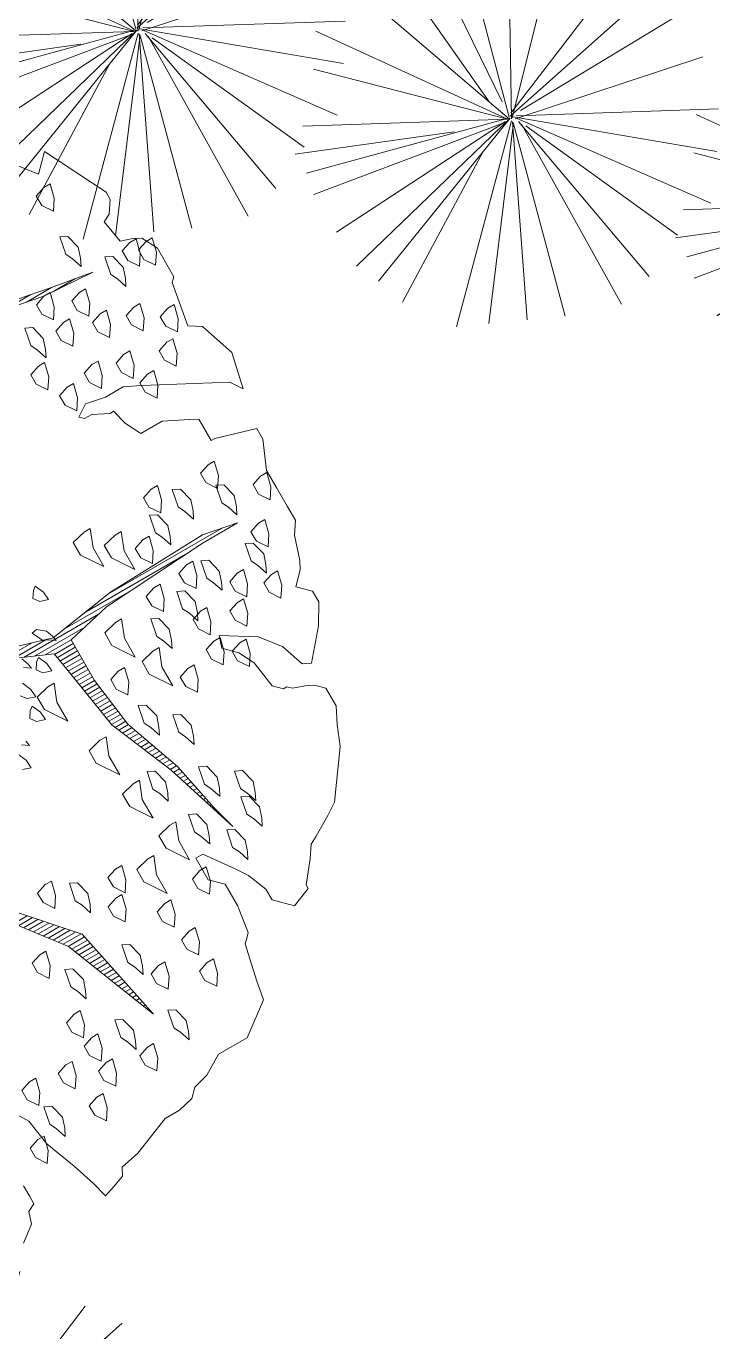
# Model space of a CAD drawing. Header units: metres. Extents: x 12093 to 20303, y 514 to 1412.
# Drawn here: x 19792.836 to 19795.147, y 679.381 to 683.775 of the extents above; entities that cross this region are included whole.
import ezdxf

# ---------------------------------------------------------------- set-up
doc = ezdxf.new("R2010")
doc.units = ezdxf.units.M
doc.layers.get('0').update_dxf_attribs({"lineweight": 13})
for name, color, linetype, lineweight in [('AMBI-GRASS', 104, 'Continuous', 20), ('ARBOLES', 52, 'Continuous', 13), ('grass', 64, 'Continuous', 13)]:
    doc.layers.add(name, color=color, linetype=linetype, lineweight=lineweight)

# ---------------------------------------------------------------- blocks, each defined once
blk = doc.blocks.new('ghgfghgh')
at = {"layer": 'ARBOLES', "lineweight": 20}
for p, q in [((20002.4707, 664.8002), (20002.3672, 664.7493)), ((20002.3833, 664.7674), (20002.4707, 664.8002)), ((20002.3848, 664.7579), (20002.4344, 664.7866)), ((20002.3091, 664.7424), (20002.3833, 664.7674)), ((20002.3299, 664.7367), (20002.3831, 664.7674)), ((20002.3672, 664.7493), (20002.2559, 664.7116)), ((20002.2863, 664.7219), (20002.3394, 664.7526)), ((20002.5027, 664.1171), (20002.7456, 664.2574)), ((20002.7037, 664.2432), (20002.7778, 664.2683)), ((20002.7778, 664.2683), (20002.7047, 664.2261)), ((20002.5081, 664.1214), (20002.7037, 664.2432)), ((20002.4551, 664.0792), (20002.6732, 664.2051)), ((20002.7047, 664.2261), (20002.4996, 664.0899)), ((20002.3866, 664.0247), (20002.5081, 664.1214)), ((20002.4075, 664.0413), (20002.5526, 664.1251)), ((20002.3251, 663.9833), (20002.4832, 664.0746)), ((20002.4996, 664.0899), (20002.4247, 664.0201)), ((20002.3474, 663.9858), (20002.4538, 664.0472)), ((20002.1764, 663.9742), (20002.3866, 664.0247)), ((20002.2803, 663.9783), (20002.3421, 664.014)), ((20002.3027, 663.9808), (20002.373, 664.0214)), ((20002.3698, 663.9883), (20002.4247, 664.02)), ((20002.3896, 663.9893), (20002.4293, 664.0122)), ((20002.4247, 664.0201), (20002.4746, 663.9336)), ((20002.3886, 663.9904), (20002.2554, 663.9755)), ((20002.4183, 663.9543), (20002.3886, 663.9904)), ((20002.3954, 663.9822), (20002.4338, 664.0044)), ((20002.4012, 663.9751), (20002.4383, 663.9965)), ((20002.407, 663.9681), (20002.4428, 663.9887)), ((20002.4128, 663.961), (20002.4473, 663.9809)), ((20002.5112, 663.8395), (20002.4183, 663.9543)), ((20002.4187, 663.9539), (20002.4518, 663.9731)), ((20002.4244, 663.9468), (20002.4563, 663.9653)), ((20002.4302, 663.9397), (20002.4609, 663.9575)), ((20002.4359, 663.9326), (20002.4654, 663.9496)), ((20002.4416, 663.9255), (20002.4699, 663.9418)), ((20002.4474, 663.9184), (20002.4744, 663.934)), ((20002.4531, 663.9113), (20002.4799, 663.9267)), ((20002.4746, 663.9336), (20002.5455, 663.8416)), ((20002.4589, 663.9042), (20002.4855, 663.9195)), ((20002.4646, 663.8971), (20002.491, 663.9123)), ((20002.4704, 663.89), (20002.4966, 663.9051)), ((20002.4761, 663.8829), (20002.5021, 663.8979)), ((20002.4819, 663.8758), (20002.5077, 663.8907)), ((20002.4876, 663.8687), (20002.5132, 663.8834)), ((20002.4934, 663.8616), (20002.5188, 663.8762)), ((20002.4991, 663.8545), (20002.5244, 663.869)), ((20002.5049, 663.8473), (20002.5299, 663.8618)), ((20002.5106, 663.8402), (20002.5355, 663.8546)), ((20002.5182, 663.8342), (20002.541, 663.8474)), ((20002.5455, 663.8416), (20002.6506, 663.7516)), ((20002.6373, 663.7439), (20002.5112, 663.8395)), ((20002.526, 663.8283), (20002.5469, 663.8403)), ((20002.5338, 663.8224), (20002.5542, 663.8341)), ((20002.5416, 663.8164), (20002.5615, 663.8279)), ((20002.5495, 663.8105), (20002.5687, 663.8217)), ((20002.5573, 663.8046), (20002.576, 663.8154)), ((20002.5651, 663.7987), (20002.5833, 663.8092)), ((20002.5729, 663.7928), (20002.5906, 663.803)), ((20002.5807, 663.7869), (20002.5978, 663.7968)), ((20002.5885, 663.7809), (20002.6051, 663.7905)), ((20002.5963, 663.775), (20002.6124, 663.7843)), ((20002.6041, 663.7691), (20002.6197, 663.7781)), ((20002.6119, 663.7632), (20002.6269, 663.7719)), ((20002.6197, 663.7573), (20002.6342, 663.7656)), ((20002.6275, 663.7513), (20002.6415, 663.7594)), ((20002.6353, 663.7454), (20002.6488, 663.7532)), ((20002.7683, 663.6245), (20002.6373, 663.7439)), ((20002.6425, 663.7392), (20002.6551, 663.7465)), ((20002.6495, 663.7328), (20002.6612, 663.7395)), ((20002.6506, 663.7516), (20002.7282, 663.6634)), ((20002.6565, 663.7264), (20002.6673, 663.7326)), ((20002.6635, 663.72), (20002.6734, 663.7257)), ((20002.6705, 663.7136), (20002.6795, 663.7188)), ((20002.6775, 663.7073), (20002.6855, 663.7119)), ((20002.6845, 663.7009), (20002.6916, 663.705)), ((20002.6915, 663.6945), (20002.6977, 663.698)), ((20002.6985, 663.6881), (20002.7038, 663.6911)), ((20002.7055, 663.6817), (20002.7098, 663.6842)), ((20002.7126, 663.6753), (20002.7159, 663.6773)), ((20002.7266, 663.6626), (20002.7281, 663.6635)), ((20002.7282, 663.6634), (20002.7683, 663.6245)), ((20002.7336, 663.6562), (20002.7348, 663.6569)), ((20002.419, 663.3696), (20002.2673, 663.4328)), ((20002.2834, 663.4509), (20002.4484, 663.3955)), ((20002.3029, 663.418), (20002.3318, 663.4347)), ((20002.3134, 663.4136), (20002.3432, 663.4308)), ((20002.3239, 663.4092), (20002.3546, 663.427)), ((20002.3343, 663.4049), (20002.366, 663.4232)), ((20002.3448, 663.4005), (20002.3775, 663.4193)), ((20002.3553, 663.3961), (20002.3889, 663.4155)), ((20002.3658, 663.3918), (20002.4003, 663.4117)), ((20002.3763, 663.3874), (20002.4117, 663.4078)), ((20002.3868, 663.383), (20002.4231, 663.404)), ((20002.3973, 663.3787), (20002.4345, 663.4001)), ((20002.4078, 663.3743), (20002.4459, 663.3963)), ((20002.4183, 663.3699), (20002.4532, 663.3901)), ((20002.4261, 663.364), (20002.4594, 663.3832)), ((20002.4337, 663.358), (20002.4655, 663.3763)), ((20002.4484, 663.3955), (20002.5997, 663.2257)), ((20002.5997, 663.2257), (20002.419, 663.3696)), ((20002.4413, 663.3519), (20002.4716, 663.3694)), ((20002.4488, 663.3459), (20002.4777, 663.3626)), ((20002.4564, 663.3398), (20002.4839, 663.3557)), ((20002.464, 663.3338), (20002.49, 663.3488)), ((20002.4716, 663.3277), (20002.4961, 663.3419)), ((20002.4792, 663.3217), (20002.5023, 663.335)), ((20002.4868, 663.3156), (20002.5084, 663.3281)), ((20002.4944, 663.3096), (20002.5145, 663.3212)), ((20002.5019, 663.3036), (20002.5207, 663.3144)), ((20002.5095, 663.2975), (20002.5268, 663.3075)), ((20002.5171, 663.2915), (20002.5329, 663.3006)), ((20002.5247, 663.2854), (20002.5391, 663.2937)), ((20002.5323, 663.2794), (20002.5452, 663.2868)), ((20002.5399, 663.2733), (20002.5513, 663.2799)), ((20002.5475, 663.2673), (20002.5575, 663.2731)), ((20002.555, 663.2612), (20002.5636, 663.2662)), ((20002.5626, 663.2552), (20002.5697, 663.2593)), ((20002.5702, 663.2491), (20002.5759, 663.2524)), ((20002.5778, 663.2431), (20002.582, 663.2455)), ((20002.5854, 663.2371), (20002.5881, 663.2386)), ((20002.593, 663.231), (20002.5943, 663.2317))]:
    blk.add_line(p, q, dxfattribs=at)
at = {"layer": 'grass'}
for p, q in [((20002.2635, 665.0456), (20002.3557, 665.0081)), ((20002.3621, 665.032), (20002.3685, 665.0559)), ((20002.3685, 665.0559), (20002.4989, 664.9698)), ((20002.3557, 665.0081), (20002.3621, 665.032)), ((20002.3671, 664.9797), (20002.351, 664.9616)), ((20002.3804, 664.9874), (20002.3671, 664.9797)), ((20002.3891, 664.957), (20002.3804, 664.9874)), ((20002.351, 664.9616), (20002.3625, 664.9416)), ((20002.3873, 664.9294), (20002.3891, 664.957)), ((20002.4989, 664.9698), (20002.5076, 664.9546)), ((20002.5076, 664.9546), (20002.5056, 664.9232)), ((20002.3625, 664.9416), (20002.3873, 664.9294)), ((20002.5056, 664.9232), (20002.4949, 664.9069)), ((20002.4949, 664.9069), (20002.5286, 664.8659)), ((20002.4009, 664.8751), (20002.418, 664.8762)), ((20002.4134, 664.8381), (20002.4009, 664.8751)), ((20002.418, 664.8762), (20002.44, 664.8534)), ((20002.5286, 664.8659), (20002.5557, 664.8714)), ((20002.5628, 664.8711), (20002.5495, 664.8634)), ((20002.5557, 664.8714), (20002.5752, 664.8726)), ((20002.5715, 664.8407), (20002.5628, 664.8711)), ((20002.5752, 664.8726), (20002.6078, 664.8511)), ((20002.5971, 664.8732), (20002.5838, 664.8655)), ((20002.6058, 664.8427), (20002.5971, 664.8732)), ((20002.44, 664.8534), (20002.4449, 664.8296)), ((20002.5495, 664.8634), (20002.5334, 664.8453)), ((20002.5334, 664.8453), (20002.5449, 664.8253)), ((20002.5838, 664.8655), (20002.5677, 664.8473)), ((20002.5677, 664.8473), (20002.5792, 664.8274)), ((20002.5697, 664.813), (20002.5715, 664.8407)), ((20002.604, 664.8151), (20002.6058, 664.8427)), ((20002.6078, 664.8511), (20002.6427, 664.7905)), ((20002.4278, 664.8286), (20002.4134, 664.8381)), ((20002.4459, 664.8125), (20002.4278, 664.8286)), ((20002.4449, 664.8296), (20002.4459, 664.8125)), ((20002.4963, 664.8327), (20002.5134, 664.8337)), ((20002.5089, 664.7956), (20002.4963, 664.8327)), ((20002.5134, 664.8337), (20002.5354, 664.811)), ((20002.5354, 664.811), (20002.5403, 664.7872)), ((20002.5449, 664.8253), (20002.5697, 664.813)), ((20002.5792, 664.8274), (20002.604, 664.8151)), ((20002.5232, 664.7862), (20002.5089, 664.7956)), ((20002.5413, 664.7701), (20002.5232, 664.7862)), ((20002.5403, 664.7872), (20002.5413, 664.7701)), ((20002.6427, 664.7905), (20002.6395, 664.7786)), ((20002.3805, 664.757), (20002.3672, 664.7493)), ((20002.3892, 664.7265), (20002.3805, 664.757)), ((20002.4424, 664.7572), (20002.4263, 664.7391)), ((20002.4557, 664.7649), (20002.4424, 664.7572)), ((20002.4644, 664.7345), (20002.4557, 664.7649)), ((20002.6395, 664.7786), (20002.6724, 664.6867)), ((20002.3672, 664.7493), (20002.3511, 664.7311)), ((20002.3511, 664.7311), (20002.3626, 664.7112)), ((20002.4263, 664.7391), (20002.4378, 664.7191)), ((20002.4626, 664.7069), (20002.4644, 664.7345)), ((20002.571, 664.734), (20002.5577, 664.7263)), ((20002.5797, 664.7036), (20002.571, 664.734)), ((20002.6434, 664.7315), (20002.6301, 664.7238)), ((20002.6521, 664.701), (20002.6434, 664.7315)), ((20002.3626, 664.7112), (20002.3874, 664.6989)), ((20002.3874, 664.6989), (20002.3892, 664.7265)), ((20002.4217, 664.701), (20002.4084, 664.6933)), ((20002.4304, 664.6705), (20002.4217, 664.701)), ((20002.4378, 664.7191), (20002.4626, 664.7069)), ((20002.4864, 664.7117), (20002.4703, 664.6936)), ((20002.4997, 664.7194), (20002.4864, 664.7117)), ((20002.5084, 664.689), (20002.4997, 664.7194)), ((20002.5577, 664.7263), (20002.5416, 664.7082)), ((20002.5416, 664.7082), (20002.5531, 664.6882)), ((20002.578, 664.6759), (20002.5797, 664.7036)), ((20002.6301, 664.7238), (20002.614, 664.7056)), ((20002.614, 664.7056), (20002.6255, 664.6857)), ((20002.6503, 664.6734), (20002.6521, 664.701)), ((20002.3265, 664.6815), (20002.3437, 664.6825)), ((20002.3391, 664.6444), (20002.3265, 664.6815)), ((20002.3437, 664.6825), (20002.3657, 664.6598)), ((20002.4084, 664.6933), (20002.3923, 664.6751)), ((20002.3923, 664.6751), (20002.4038, 664.6552)), ((20002.4703, 664.6936), (20002.4818, 664.6736)), ((20002.4818, 664.6736), (20002.5066, 664.6613)), ((20002.5066, 664.6613), (20002.5084, 664.689)), ((20002.5531, 664.6882), (20002.578, 664.6759)), ((20002.6255, 664.6857), (20002.6503, 664.6734)), ((20002.6724, 664.6867), (20002.7039, 664.6846)), ((20002.7039, 664.6846), (20002.7659, 664.6296)), ((20002.7039, 664.6846), (20002.7039, 664.6846)), ((20002.3657, 664.6598), (20002.3705, 664.636)), ((20002.4038, 664.6552), (20002.4286, 664.6429)), ((20002.4286, 664.6429), (20002.4304, 664.6705)), ((20002.6276, 664.6514), (20002.6115, 664.6332)), ((20002.6409, 664.6591), (20002.6276, 664.6514)), ((20002.6496, 664.6286), (20002.6409, 664.6591)), ((20002.3534, 664.6349), (20002.3391, 664.6444)), ((20002.3716, 664.6188), (20002.3534, 664.6349)), ((20002.3705, 664.636), (20002.3716, 664.6188)), ((20002.5363, 664.6253), (20002.5202, 664.6071)), ((20002.5496, 664.633), (20002.5363, 664.6253)), ((20002.5583, 664.6025), (20002.5496, 664.633)), ((20002.6115, 664.6332), (20002.623, 664.6133)), ((20002.6478, 664.601), (20002.6496, 664.6286)), ((20002.7659, 664.6296), (20002.7901, 664.5528)), ((20002.3555, 664.6007), (20002.3393, 664.5825)), ((20002.3687, 664.6083), (20002.3555, 664.6007)), ((20002.3775, 664.5779), (20002.3687, 664.6083)), ((20002.4688, 664.604), (20002.4527, 664.5859)), ((20002.4821, 664.6117), (20002.4688, 664.604)), ((20002.4908, 664.5813), (20002.4821, 664.6117)), ((20002.5202, 664.6071), (20002.5317, 664.5872)), ((20002.5565, 664.5749), (20002.5583, 664.6025)), ((20002.6002, 664.5913), (20002.5869, 664.5836)), ((20002.6089, 664.5608), (20002.6002, 664.5913)), ((20002.623, 664.6133), (20002.6478, 664.601)), ((20002.3393, 664.5825), (20002.3509, 664.5626)), ((20002.3509, 664.5626), (20002.3757, 664.5503)), ((20002.3757, 664.5503), (20002.3775, 664.5779)), ((20002.4299, 664.5639), (20002.4166, 664.5562)), ((20002.4386, 664.5334), (20002.4299, 664.5639)), ((20002.4527, 664.5859), (20002.4642, 664.5659)), ((20002.4642, 664.5659), (20002.489, 664.5536)), ((20002.489, 664.5536), (20002.4908, 664.5813)), ((20002.5317, 664.5872), (20002.5565, 664.5749)), ((20002.5869, 664.5836), (20002.5708, 664.5654)), ((20002.5708, 664.5654), (20002.5823, 664.5455)), ((20002.7618, 664.5668), (20002.5744, 664.5595)), ((20002.7901, 664.5528), (20002.7618, 664.5668)), ((20002.4166, 664.5562), (20002.4005, 664.538)), ((20002.4005, 664.538), (20002.412, 664.5181)), ((20002.4976, 664.5353), (20002.4554, 664.521)), ((20002.5354, 664.5571), (20002.4976, 664.5353)), ((20002.5744, 664.5595), (20002.5354, 664.5571)), ((20002.5744, 664.5595), (20002.5744, 664.5595)), ((20002.5823, 664.5455), (20002.6072, 664.5332)), ((20002.6072, 664.5332), (20002.6089, 664.5608)), ((20002.412, 664.5181), (20002.4368, 664.5058)), ((20002.4368, 664.5058), (20002.4386, 664.5334)), ((20002.4554, 664.521), (20002.4414, 664.4928)), ((20002.4414, 664.4928), (20002.4534, 664.4896)), ((20002.4534, 664.4896), (20002.4685, 664.4983)), ((20002.4685, 664.4983), (20002.5075, 664.5006)), ((20002.5075, 664.5006), (20002.5151, 664.505)), ((20002.5151, 664.505), (20002.5401, 664.4791)), ((20002.5401, 664.4791), (20002.5727, 664.4576)), ((20002.5727, 664.4576), (20002.6181, 664.4838)), ((20002.6181, 664.4838), (20002.6766, 664.4873)), ((20002.6766, 664.4873), (20002.6961, 664.4885)), ((20002.6961, 664.4885), (20002.7223, 664.4431)), ((20002.7298, 664.4475), (20002.8186, 664.4684)), ((20002.8186, 664.4684), (20002.8317, 664.4457)), ((20002.7223, 664.4431), (20002.7298, 664.4475)), ((20002.8317, 664.4457), (20002.8396, 664.3797)), ((20002.7287, 664.3995), (20002.7154, 664.3918)), ((20002.7374, 664.3691), (20002.7287, 664.3995)), ((20002.7154, 664.3918), (20002.6993, 664.3736)), ((20002.6993, 664.3736), (20002.7108, 664.3537)), ((20002.7356, 664.3414), (20002.7374, 664.3691)), ((20002.8269, 664.3675), (20002.8108, 664.3494)), ((20002.8402, 664.3752), (20002.8269, 664.3675)), ((20002.8396, 664.3797), (20002.8614, 664.3419)), ((20002.8489, 664.3448), (20002.8402, 664.3752)), ((20002.5947, 664.3399), (20002.5786, 664.3217)), ((20002.608, 664.3475), (20002.5947, 664.3399)), ((20002.6167, 664.3171), (20002.608, 664.3475)), ((20002.6394, 664.3391), (20002.6566, 664.3401)), ((20002.6566, 664.3401), (20002.6786, 664.3174)), ((20002.7108, 664.3537), (20002.7356, 664.3414)), ((20002.7318, 664.3481), (20002.7489, 664.3491)), ((20002.7443, 664.311), (20002.7318, 664.3481)), ((20002.7489, 664.3491), (20002.7709, 664.3263)), ((20002.8108, 664.3494), (20002.8223, 664.3294)), ((20002.8471, 664.3172), (20002.8489, 664.3448)), ((20002.8614, 664.3419), (20002.8833, 664.304)), ((20002.5786, 664.3217), (20002.5901, 664.3017)), ((20002.6149, 664.2895), (20002.6167, 664.3171)), ((20002.652, 664.302), (20002.6394, 664.3391)), ((20002.6786, 664.3174), (20002.6835, 664.2936)), ((20002.7709, 664.3263), (20002.7758, 664.3026)), ((20002.8223, 664.3294), (20002.8471, 664.3172)), ((20002.5901, 664.3017), (20002.6149, 664.2895)), ((20002.5911, 664.2846), (20002.6083, 664.2856)), ((20002.6037, 664.2475), (20002.5911, 664.2846)), ((20002.6083, 664.2856), (20002.6303, 664.2629)), ((20002.6663, 664.2926), (20002.652, 664.302)), ((20002.6845, 664.2764), (20002.6663, 664.2926)), ((20002.6835, 664.2936), (20002.6845, 664.2764)), ((20002.7587, 664.3015), (20002.7443, 664.311)), ((20002.7768, 664.2854), (20002.7587, 664.3015)), ((20002.7758, 664.3026), (20002.7768, 664.2854)), ((20002.8833, 664.304), (20002.9007, 664.2738)), ((20002.6303, 664.2629), (20002.6351, 664.2391)), ((20002.8226, 664.2675), (20002.8065, 664.2494)), ((20002.8359, 664.2752), (20002.8226, 664.2675)), ((20002.8446, 664.2448), (20002.8359, 664.2752)), ((20002.9007, 664.2738), (20002.8987, 664.2424)), ((20002.4523, 664.2487), (20002.4295, 664.2267)), ((20002.4655, 664.2564), (20002.4523, 664.2487)), ((20002.4714, 664.2155), (20002.4655, 664.2564)), ((20002.518, 664.2424), (20002.4952, 664.2204)), ((20002.5313, 664.2501), (20002.518, 664.2424)), ((20002.5372, 664.2091), (20002.5313, 664.2501)), ((20002.5771, 664.2322), (20002.561, 664.214)), ((20002.5904, 664.2398), (20002.5771, 664.2322)), ((20002.5991, 664.2094), (20002.5904, 664.2398)), ((20002.618, 664.2381), (20002.6037, 664.2475)), ((20002.6362, 664.2219), (20002.618, 664.2381)), ((20002.6351, 664.2391), (20002.6362, 664.2219)), ((20002.8065, 664.2494), (20002.818, 664.2294)), ((20002.818, 664.2294), (20002.8428, 664.2172)), ((20002.8428, 664.2172), (20002.8446, 664.2448)), ((20002.8987, 664.2424), (20002.9098, 664.1882)), ((20002.4295, 664.2267), (20002.4448, 664.2001)), ((20002.4945, 664.1756), (20002.4714, 664.2155)), ((20002.4952, 664.2204), (20002.5106, 664.1938)), ((20002.5602, 664.1692), (20002.5372, 664.2091)), ((20002.561, 664.214), (20002.5725, 664.194)), ((20002.5973, 664.1818), (20002.5991, 664.2094)), ((20002.7942, 664.2246), (20002.8114, 664.2256)), ((20002.8068, 664.1875), (20002.7942, 664.2246)), ((20002.8114, 664.2256), (20002.8334, 664.2028)), ((20002.8334, 664.2028), (20002.8382, 664.179)), ((20002.4448, 664.2001), (20002.4945, 664.1756)), ((20002.5106, 664.1938), (20002.5602, 664.1692)), ((20002.5725, 664.194), (20002.5973, 664.1818)), ((20002.6697, 664.1792), (20002.6536, 664.1611)), ((20002.683, 664.1869), (20002.6697, 664.1792)), ((20002.6917, 664.1565), (20002.683, 664.1869)), ((20002.7001, 664.188), (20002.7173, 664.189)), ((20002.7127, 664.1509), (20002.7001, 664.188)), ((20002.7173, 664.189), (20002.7393, 664.1662)), ((20002.8211, 664.178), (20002.8068, 664.1875)), ((20002.8393, 664.1619), (20002.8211, 664.178)), ((20002.8382, 664.179), (20002.8393, 664.1619)), ((20002.9098, 664.1882), (20002.9109, 664.1687)), ((20002.6536, 664.1611), (20002.6651, 664.1411)), ((20002.6899, 664.1289), (20002.6917, 664.1565)), ((20002.727, 664.1414), (20002.7127, 664.1509)), ((20002.7393, 664.1662), (20002.7441, 664.1424)), ((20002.7774, 664.1616), (20002.7613, 664.1435)), ((20002.7907, 664.1693), (20002.7774, 664.1616)), ((20002.7994, 664.1389), (20002.7907, 664.1693)), ((20002.8498, 664.1591), (20002.8336, 664.1409)), ((20002.8631, 664.1668), (20002.8498, 664.1591)), ((20002.8718, 664.1363), (20002.8631, 664.1668)), ((20002.9109, 664.1687), (20002.9014, 664.1329)), ((20002.3449, 664.1245), (20002.3438, 664.1077)), ((20002.3489, 664.1343), (20002.3449, 664.1245)), ((20002.3665, 664.1213), (20002.3489, 664.1343)), ((20002.3772, 664.1055), (20002.3665, 664.1213)), ((20002.6004, 664.1304), (20002.5843, 664.1122)), ((20002.6137, 664.138), (20002.6004, 664.1304)), ((20002.6224, 664.1076), (20002.6137, 664.138)), ((20002.649, 664.123), (20002.6661, 664.124)), ((20002.6615, 664.0859), (20002.649, 664.123)), ((20002.6651, 664.1411), (20002.6899, 664.1289)), ((20002.6661, 664.124), (20002.6881, 664.1012)), ((20002.7452, 664.1253), (20002.727, 664.1414)), ((20002.7441, 664.1424), (20002.7452, 664.1253)), ((20002.7613, 664.1435), (20002.7728, 664.1235)), ((20002.7728, 664.1235), (20002.7976, 664.1112)), ((20002.7976, 664.1112), (20002.7994, 664.1389)), ((20002.8336, 664.1409), (20002.8452, 664.121)), ((20002.8452, 664.121), (20002.87, 664.1087)), ((20002.87, 664.1087), (20002.8718, 664.1363)), ((20002.9014, 664.1329), (20002.9372, 664.1233)), ((20002.9372, 664.1233), (20002.9503, 664.1006)), ((20002.3438, 664.1077), (20002.3585, 664.1017)), ((20002.3585, 664.1017), (20002.3772, 664.1055)), ((20002.5843, 664.1122), (20002.5958, 664.0923)), ((20002.5958, 664.0923), (20002.6206, 664.08)), ((20002.6206, 664.08), (20002.6224, 664.1076)), ((20002.6881, 664.1012), (20002.693, 664.0775)), ((20002.7776, 664.0997), (20002.7615, 664.0816)), ((20002.7909, 664.1074), (20002.7776, 664.0997)), ((20002.7997, 664.077), (20002.7909, 664.1074)), ((20002.9503, 664.1006), (20002.9494, 664.0497)), ((20002.5321, 664.0644), (20002.5188, 664.0567)), ((20002.538, 664.0234), (20002.5321, 664.0644)), ((20002.594, 664.0646), (20002.6111, 664.0657)), ((20002.6066, 664.0275), (20002.594, 664.0646)), ((20002.6111, 664.0657), (20002.6332, 664.0429)), ((20002.6759, 664.0764), (20002.6615, 664.0859)), ((20002.694, 664.0603), (20002.6759, 664.0764)), ((20002.6996, 664.0813), (20002.6835, 664.0631)), ((20002.6835, 664.0631), (20002.6951, 664.0432)), ((20002.693, 664.0775), (20002.694, 664.0603)), ((20002.7129, 664.089), (20002.6996, 664.0813)), ((20002.7216, 664.0585), (20002.7129, 664.089)), ((20002.7615, 664.0816), (20002.7731, 664.0616)), ((20002.7979, 664.0493), (20002.7997, 664.077)), ((20002.3423, 664.034), (20002.3512, 664.0418)), ((20002.3512, 664.0418), (20002.3728, 664.0387)), ((20002.3728, 664.0387), (20002.3855, 664.0278)), ((20002.5188, 664.0567), (20002.4961, 664.0347)), ((20002.6332, 664.0429), (20002.638, 664.0191)), ((20002.6951, 664.0432), (20002.7199, 664.0309)), ((20002.7199, 664.0309), (20002.7216, 664.0585)), ((20002.7731, 664.0616), (20002.7979, 664.0493)), ((20002.9494, 664.0497), (20002.9346, 663.9706)), ((20002.3648, 664.0191), (20002.3423, 664.034)), ((20002.3766, 664.02), (20002.3648, 664.0191)), ((20002.3933, 664.0189), (20002.3766, 664.02)), ((20002.3855, 664.0278), (20002.3933, 664.0189)), ((20002.4961, 664.0347), (20002.5114, 664.0081)), ((20002.5114, 664.0081), (20002.561, 663.9835)), ((20002.561, 663.9835), (20002.538, 664.0234)), ((20002.6209, 664.0181), (20002.6066, 664.0275)), ((20002.639, 664.002), (20002.6209, 664.0181)), ((20002.638, 664.0191), (20002.639, 664.002)), ((20002.7275, 664.0176), (20002.7114, 663.9994)), ((20002.7408, 664.0253), (20002.7275, 664.0176)), ((20002.7393, 664.0293), (20002.7448, 664.0022)), ((20002.8217, 664.0264), (20002.7393, 664.0293)), ((20002.7495, 663.9949), (20002.7408, 664.0253)), ((20002.7828, 664.014), (20002.7667, 663.9959)), ((20002.7961, 664.0217), (20002.7828, 664.014)), ((20002.8048, 663.9913), (20002.7961, 664.0217)), ((20002.8737, 664.006), (20002.8217, 664.0264)), ((20002.3202, 663.9801), (20002.3329, 663.9692)), ((20002.3556, 663.9828), (20002.3516, 663.973)), ((20002.3732, 663.9699), (20002.3556, 663.9828)), ((20002.5981, 663.9961), (20002.5754, 663.9741)), ((20002.6114, 664.0038), (20002.5981, 663.9961)), ((20002.6173, 663.9628), (20002.6114, 664.0038)), ((20002.7114, 663.9994), (20002.723, 663.9795)), ((20002.7448, 664.0022), (20002.7806, 663.9926)), ((20002.7478, 663.9672), (20002.7495, 663.9949)), ((20002.7667, 663.9959), (20002.7782, 663.9759)), ((20002.7806, 663.9926), (20002.8132, 663.9711)), ((20002.803, 663.9637), (20002.8048, 663.9913)), ((20002.9151, 663.9694), (20002.8737, 664.006)), ((20002.3407, 663.9603), (20002.324, 663.9614)), ((20002.3329, 663.9692), (20002.3407, 663.9603)), ((20002.3516, 663.973), (20002.3505, 663.9563)), ((20002.3505, 663.9563), (20002.3652, 663.9503)), ((20002.3652, 663.9503), (20002.3839, 663.9541)), ((20002.3839, 663.9541), (20002.3732, 663.9699)), ((20002.525, 663.9539), (20002.5089, 663.9357)), ((20002.5383, 663.9615), (20002.525, 663.9539)), ((20002.547, 663.9311), (20002.5383, 663.9615)), ((20002.5754, 663.9741), (20002.5907, 663.9475)), ((20002.6404, 663.9229), (20002.6173, 663.9628)), ((20002.6726, 663.9593), (20002.6565, 663.9411)), ((20002.6859, 663.967), (20002.6726, 663.9593)), ((20002.6946, 663.9365), (20002.6859, 663.967)), ((20002.723, 663.9795), (20002.7478, 663.9672)), ((20002.7782, 663.9759), (20002.803, 663.9637)), ((20002.8132, 663.9711), (20002.8514, 663.9225)), ((20002.9346, 663.9706), (20002.9151, 663.9694)), ((20002.3394, 663.9151), (20002.3218, 663.928)), ((20002.3889, 663.9285), (20002.3756, 663.9208)), ((20002.3948, 663.8876), (20002.3889, 663.9285)), ((20002.5089, 663.9357), (20002.5204, 663.9157)), ((20002.5452, 663.9035), (20002.547, 663.9311)), ((20002.5907, 663.9475), (20002.6404, 663.9229)), ((20002.6565, 663.9411), (20002.668, 663.9212)), ((20002.6928, 663.9089), (20002.6946, 663.9365)), ((20002.3167, 663.9015), (20002.3314, 663.8955)), ((20002.3314, 663.8955), (20002.3501, 663.8993)), ((20002.3501, 663.8993), (20002.3394, 663.9151)), ((20002.3756, 663.9208), (20002.3529, 663.8988)), ((20002.3529, 663.8988), (20002.3682, 663.8722)), ((20002.5204, 663.9157), (20002.5452, 663.9035)), ((20002.668, 663.9212), (20002.6928, 663.9089)), ((20002.8514, 663.9225), (20002.8752, 663.9161)), ((20002.8752, 663.9161), (20002.8828, 663.9205)), ((20002.8828, 663.9205), (20002.8947, 663.9173)), ((20002.8947, 663.9173), (20002.9218, 663.9228)), ((20002.9218, 663.9228), (20002.9413, 663.924)), ((20002.9413, 663.924), (20002.9652, 663.9176)), ((20002.9652, 663.9176), (20002.987, 663.8798)), ((20002.3381, 663.8698), (20002.337, 663.8531)), ((20002.3421, 663.8796), (20002.3381, 663.8698)), ((20002.3597, 663.8667), (20002.3421, 663.8796)), ((20002.3682, 663.8722), (20002.4179, 663.8477)), ((20002.4179, 663.8477), (20002.3948, 663.8876)), ((20002.5672, 663.8807), (20002.5844, 663.8817)), ((20002.5798, 663.8436), (20002.5672, 663.8807)), ((20002.5844, 663.8817), (20002.6064, 663.859)), ((20002.987, 663.8798), (20002.9893, 663.8408)), ((20002.337, 663.8531), (20002.3517, 663.8471)), ((20002.3517, 663.8471), (20002.3704, 663.8509)), ((20002.3704, 663.8509), (20002.3597, 663.8667)), ((20002.5941, 663.8342), (20002.5798, 663.8436)), ((20002.6064, 663.859), (20002.6112, 663.8352)), ((20002.6406, 663.861), (20002.6578, 663.8621)), ((20002.6532, 663.824), (20002.6406, 663.861)), ((20002.6578, 663.8621), (20002.6798, 663.8393)), ((20002.4989, 663.8147), (20002.4856, 663.807)), ((20002.5048, 663.7738), (20002.4989, 663.8147)), ((20002.6123, 663.8181), (20002.5941, 663.8342)), ((20002.6112, 663.8352), (20002.6123, 663.8181)), ((20002.6675, 663.8145), (20002.6532, 663.824)), ((20002.6857, 663.7984), (20002.6675, 663.8145)), ((20002.6798, 663.8393), (20002.6846, 663.8155)), ((20002.6846, 663.8155), (20002.6857, 663.7984)), ((20002.9893, 663.8408), (20002.996, 663.7942)), ((20002.3365, 663.7961), (20002.3198, 663.7972)), ((20002.3287, 663.805), (20002.3365, 663.7961)), ((20002.4856, 663.807), (20002.4629, 663.785)), ((20002.996, 663.7942), (20002.9836, 663.6761)), ((20002.3294, 663.7647), (20002.3118, 663.7776)), ((20002.3401, 663.7489), (20002.3294, 663.7647)), ((20002.4629, 663.785), (20002.4782, 663.7584)), ((20002.4782, 663.7584), (20002.5279, 663.7339)), ((20002.5279, 663.7339), (20002.5048, 663.7738)), ((20002.3214, 663.7451), (20002.3401, 663.7489)), ((20002.5859, 663.7408), (20002.6031, 663.7418)), ((20002.5985, 663.7037), (20002.5859, 663.7408)), ((20002.6031, 663.7418), (20002.6251, 663.7191)), ((20002.6954, 663.7508), (20002.7125, 663.7519)), ((20002.7079, 663.7137), (20002.6954, 663.7508)), ((20002.7125, 663.7519), (20002.7345, 663.7291)), ((20002.7716, 663.7416), (20002.7888, 663.7427)), ((20002.7842, 663.7046), (20002.7716, 663.7416)), ((20002.7888, 663.7427), (20002.8108, 663.7199)), ((20002.5565, 663.715), (20002.5338, 663.693)), ((20002.5698, 663.7226), (20002.5565, 663.715)), ((20002.5757, 663.6817), (20002.5698, 663.7226)), ((20002.6128, 663.6943), (20002.5985, 663.7037)), ((20002.6251, 663.7191), (20002.6299, 663.6953)), ((20002.7223, 663.7043), (20002.7079, 663.7137)), ((20002.7404, 663.6882), (20002.7223, 663.7043)), ((20002.7345, 663.7291), (20002.7394, 663.7053)), ((20002.7394, 663.7053), (20002.7404, 663.6882)), ((20002.7985, 663.6951), (20002.7842, 663.7046)), ((20002.8108, 663.7199), (20002.8156, 663.6961)), ((20002.5338, 663.693), (20002.5491, 663.6664)), ((20002.5988, 663.6418), (20002.5757, 663.6817)), ((20002.631, 663.6782), (20002.6128, 663.6943)), ((20002.6299, 663.6953), (20002.631, 663.6782)), ((20002.7852, 663.6874), (20002.8023, 663.6884)), ((20002.7977, 663.6503), (20002.7852, 663.6874)), ((20002.8167, 663.679), (20002.7985, 663.6951)), ((20002.8023, 663.6884), (20002.8243, 663.6657)), ((20002.8156, 663.6961), (20002.8167, 663.679)), ((20002.9836, 663.6761), (20002.9696, 663.6478)), ((20002.5491, 663.6664), (20002.5988, 663.6418)), ((20002.6739, 663.6498), (20002.6911, 663.6508)), ((20002.6865, 663.6127), (20002.6739, 663.6498)), ((20002.6911, 663.6508), (20002.7131, 663.6281)), ((20002.7196, 663.669), (20002.722, 663.6704)), ((20002.7406, 663.6498), (20002.7416, 663.6504)), ((20002.8121, 663.6409), (20002.7977, 663.6503)), ((20002.8243, 663.6657), (20002.8292, 663.6419)), ((20002.9696, 663.6478), (20002.9449, 663.6033)), ((20002.6341, 663.6267), (20002.6113, 663.6047)), ((20002.6474, 663.6344), (20002.6341, 663.6267)), ((20002.6533, 663.5935), (20002.6474, 663.6344)), ((20002.7131, 663.6281), (20002.718, 663.6043)), ((20002.7476, 663.6434), (20002.7483, 663.6439)), ((20002.7546, 663.637), (20002.7551, 663.6373)), ((20002.7616, 663.6307), (20002.7618, 663.6308)), ((20002.8302, 663.6248), (20002.8121, 663.6409)), ((20002.8292, 663.6419), (20002.8302, 663.6248)), ((20002.6113, 663.6047), (20002.6267, 663.5781)), ((20002.6763, 663.5536), (20002.6533, 663.5935)), ((20002.7008, 663.6032), (20002.6865, 663.6127)), ((20002.719, 663.5871), (20002.7008, 663.6032)), ((20002.718, 663.6043), (20002.719, 663.5871)), ((20002.755, 663.6168), (20002.7722, 663.6178)), ((20002.7676, 663.5797), (20002.755, 663.6168)), ((20002.7722, 663.6178), (20002.7942, 663.5951)), ((20002.7942, 663.5951), (20002.7991, 663.5713)), ((20002.9449, 663.6033), (20002.9341, 663.587)), ((20002.6267, 663.5781), (20002.6763, 663.5536)), ((20002.7045, 663.5654), (20002.6894, 663.5567)), ((20002.7729, 663.5343), (20002.7045, 663.5654)), ((20002.7819, 663.5703), (20002.7676, 663.5797)), ((20002.8001, 663.5542), (20002.7819, 663.5703)), ((20002.7991, 663.5713), (20002.8001, 663.5542)), ((20002.9341, 663.587), (20002.9321, 663.5556)), ((20002.5325, 663.5415), (20002.5192, 663.5339)), ((20002.5412, 663.5111), (20002.5325, 663.5415)), ((20002.5868, 663.5551), (20002.564, 663.5331)), ((20002.6001, 663.5628), (20002.5868, 663.5551)), ((20002.606, 663.5219), (20002.6001, 663.5628)), ((20002.6894, 663.5567), (20002.7156, 663.5113)), ((20002.7116, 663.5385), (20002.6983, 663.5309)), ((20002.7203, 663.5081), (20002.7116, 663.5385)), ((20002.9321, 663.5556), (20002.9237, 663.5003)), ((20002.5192, 663.5339), (20002.5031, 663.5157)), ((20002.5031, 663.5157), (20002.5147, 663.4958)), ((20002.5395, 663.4835), (20002.5412, 663.5111)), ((20002.564, 663.5331), (20002.5794, 663.5065)), ((20002.629, 663.482), (20002.606, 663.5219)), ((20002.6983, 663.5309), (20002.6822, 663.5127)), ((20002.6822, 663.5127), (20002.6937, 663.4927)), ((20002.7156, 663.5113), (20002.7514, 663.5017)), ((20002.8012, 663.5203), (20002.7729, 663.5343)), ((20002.8381, 663.4912), (20002.8012, 663.5203)), ((20002.3699, 663.5008), (20002.3538, 663.4827)), ((20002.3538, 663.4827), (20002.3653, 663.4627)), ((20002.3832, 663.5085), (20002.3699, 663.5008)), ((20002.3919, 663.4781), (20002.3832, 663.5085)), ((20002.4213, 663.5039), (20002.4384, 663.5049)), ((20002.4338, 663.4668), (20002.4213, 663.5039)), ((20002.4384, 663.5049), (20002.4604, 663.4822)), ((20002.4604, 663.4822), (20002.4653, 663.4584)), ((20002.5147, 663.4958), (20002.5395, 663.4835)), ((20002.5794, 663.5065), (20002.629, 663.482)), ((20002.6937, 663.4927), (20002.7185, 663.4805)), ((20002.7185, 663.4805), (20002.7203, 663.5081)), ((20002.7514, 663.5017), (20002.7776, 663.4563)), ((20002.8512, 663.4685), (20002.8381, 663.4912)), ((20002.928, 663.4927), (20002.899, 663.4557)), ((20002.9237, 663.5003), (20002.928, 663.4927)), ((20002.3653, 663.4627), (20002.3901, 663.4504)), ((20002.3901, 663.4504), (20002.3919, 663.4781)), ((20002.4482, 663.4574), (20002.4338, 663.4668)), ((20002.4663, 663.4413), (20002.4482, 663.4574)), ((20002.4653, 663.4584), (20002.4663, 663.4413)), ((20002.5195, 663.472), (20002.5034, 663.4538)), ((20002.5034, 663.4538), (20002.5149, 663.4339)), ((20002.5328, 663.4796), (20002.5195, 663.472)), ((20002.5415, 663.4492), (20002.5328, 663.4796)), ((20002.6234, 663.461), (20002.6073, 663.4428)), ((20002.6367, 663.4687), (20002.6234, 663.461)), ((20002.6454, 663.4382), (20002.6367, 663.4687)), ((20002.7776, 663.4563), (20002.8006, 663.399)), ((20002.899, 663.4557), (20002.8512, 663.4685)), ((20002.5149, 663.4339), (20002.5397, 663.4216)), ((20002.5397, 663.4216), (20002.5415, 663.4492)), ((20002.6073, 663.4428), (20002.6188, 663.4229)), ((20002.6436, 663.4106), (20002.6454, 663.4382)), ((20002.6188, 663.4229), (20002.6436, 663.4106)), ((20002.6751, 663.4022), (20002.6589, 663.384)), ((20002.6884, 663.4099), (20002.6751, 663.4022)), ((20002.6971, 663.3794), (20002.6884, 663.4099)), ((20002.8006, 663.399), (20002.7974, 663.387)), ((20002.5323, 663.373), (20002.5495, 663.374)), ((20002.5449, 663.3359), (20002.5323, 663.373)), ((20002.5495, 663.374), (20002.5715, 663.3513)), ((20002.6589, 663.384), (20002.6705, 663.3641)), ((20002.6953, 663.3518), (20002.6971, 663.3794)), ((20002.7974, 663.387), (20002.7942, 663.3751)), ((20002.7942, 663.3751), (20002.8184, 663.2983)), ((20002.3582, 663.3522), (20002.3421, 663.334)), ((20002.3715, 663.3599), (20002.3582, 663.3522)), ((20002.3802, 663.3295), (20002.3715, 663.3599)), ((20002.5715, 663.3513), (20002.5763, 663.3275)), ((20002.6705, 663.3641), (20002.6953, 663.3518)), ((20002.7267, 663.3434), (20002.7134, 663.3357)), ((20002.7354, 663.3129), (20002.7267, 663.3434)), ((20002.3421, 663.334), (20002.3536, 663.3141)), ((20002.3784, 663.3018), (20002.3802, 663.3295)), ((20002.4116, 663.321), (20002.4288, 663.3221)), ((20002.4242, 663.2839), (20002.4116, 663.321)), ((20002.4288, 663.3221), (20002.4508, 663.2993)), ((20002.5592, 663.3264), (20002.5449, 663.3359)), ((20002.5774, 663.3103), (20002.5592, 663.3264)), ((20002.5763, 663.3275), (20002.5774, 663.3103)), ((20002.6106, 663.3295), (20002.5945, 663.3114)), ((20002.6239, 663.3372), (20002.6106, 663.3295)), ((20002.6326, 663.3068), (20002.6239, 663.3372)), ((20002.7134, 663.3357), (20002.6973, 663.3175)), ((20002.6973, 663.3175), (20002.7089, 663.2976)), ((20002.3536, 663.3141), (20002.3784, 663.3018)), ((20002.4508, 663.2993), (20002.4556, 663.2755)), ((20002.5945, 663.3114), (20002.606, 663.2914)), ((20002.606, 663.2914), (20002.6308, 663.2791)), ((20002.6308, 663.2791), (20002.6326, 663.3068)), ((20002.7089, 663.2976), (20002.7337, 663.2853)), ((20002.7337, 663.2853), (20002.7354, 663.3129)), ((20002.8184, 663.2983), (20002.8327, 663.2561)), ((20002.4385, 663.2745), (20002.4242, 663.2839)), ((20002.4567, 663.2584), (20002.4385, 663.2745)), ((20002.4556, 663.2755), (20002.4567, 663.2584)), ((20002.4444, 663.2336), (20002.4311, 663.2259)), ((20002.4531, 663.2031), (20002.4444, 663.2336)), ((20002.6301, 663.2344), (20002.6472, 663.2354)), ((20002.6426, 663.1973), (20002.6301, 663.2344)), ((20002.6472, 663.2354), (20002.6692, 663.2127)), ((20002.8327, 663.2561), (20002.7984, 663.1758)), ((20002.4311, 663.2259), (20002.415, 663.2077)), ((20002.415, 663.2077), (20002.4265, 663.1878)), ((20002.5178, 663.2139), (20002.5349, 663.2149)), ((20002.5304, 663.1768), (20002.5178, 663.2139)), ((20002.5349, 663.2149), (20002.557, 663.1922)), ((20002.6692, 663.2127), (20002.6741, 663.1889)), ((20002.4265, 663.1878), (20002.4513, 663.1755)), ((20002.4513, 663.1755), (20002.4531, 663.2031)), ((20002.4685, 663.1765), (20002.4524, 663.1584)), ((20002.4818, 663.1842), (20002.4685, 663.1765)), ((20002.4905, 663.1538), (20002.4818, 663.1842)), ((20002.5447, 663.1673), (20002.5304, 663.1768)), ((20002.557, 663.1922), (20002.5618, 663.1684)), ((20002.657, 663.1878), (20002.6426, 663.1973)), ((20002.6751, 663.1717), (20002.657, 663.1878)), ((20002.6741, 663.1889), (20002.6751, 663.1717)), ((20002.4524, 663.1584), (20002.4639, 663.1384)), ((20002.4887, 663.1261), (20002.4905, 663.1538)), ((20002.5629, 663.1512), (20002.5447, 663.1673)), ((20002.5618, 663.1684), (20002.5629, 663.1512)), ((20002.5866, 663.1561), (20002.5705, 663.1379)), ((20002.5999, 663.1638), (20002.5866, 663.1561)), ((20002.6086, 663.1333), (20002.5999, 663.1638)), ((20002.7984, 663.1758), (20002.7378, 663.1408)), ((20002.4268, 663.1259), (20002.4135, 663.1182)), ((20002.4355, 663.0954), (20002.4268, 663.1259)), ((20002.4639, 663.1384), (20002.4887, 663.1261)), ((20002.4992, 663.1233), (20002.4831, 663.1052)), ((20002.5125, 663.131), (20002.4992, 663.1233)), ((20002.5212, 663.1006), (20002.5125, 663.131)), ((20002.5705, 663.1379), (20002.582, 663.118)), ((20002.6069, 663.1057), (20002.6086, 663.1333)), ((20002.7378, 663.1408), (20002.7131, 663.0963)), ((20002.4135, 663.1182), (20002.3974, 663.1)), ((20002.3974, 663.1), (20002.4089, 663.0801)), ((20002.4337, 663.0678), (20002.4355, 663.0954)), ((20002.4831, 663.1052), (20002.4946, 663.0852)), ((20002.5194, 663.073), (20002.5212, 663.1006)), ((20002.582, 663.118), (20002.6069, 663.1057)), ((20002.7131, 663.0963), (20002.6872, 663.0713)), ((20002.3365, 663.0826), (20002.3204, 663.0644)), ((20002.3498, 663.0903), (20002.3365, 663.0826)), ((20002.3585, 663.0599), (20002.3498, 663.0903)), ((20002.4089, 663.0801), (20002.4337, 663.0678)), ((20002.4946, 663.0852), (20002.5194, 663.073)), ((20002.6872, 663.0713), (20002.6808, 663.0474)), ((20002.3204, 663.0644), (20002.3319, 663.0445)), ((20002.3319, 663.0445), (20002.3567, 663.0322)), ((20002.3567, 663.0322), (20002.3585, 663.0599)), ((20002.4795, 663.0499), (20002.4634, 663.0318)), ((20002.4928, 663.0576), (20002.4795, 663.0499)), ((20002.5015, 663.0272), (20002.4928, 663.0576)), ((20002.6808, 663.0474), (20002.6549, 663.0224)), ((20002.3354, 662.9993), (20002.2909, 663.024)), ((20002.3672, 663.0294), (20002.3844, 663.0304)), ((20002.3798, 662.9923), (20002.3672, 663.0294)), ((20002.3844, 663.0304), (20002.4064, 663.0077)), ((20002.4634, 663.0318), (20002.4749, 663.0118)), ((20002.4749, 663.0118), (20002.4997, 662.9995)), ((20002.4997, 662.9995), (20002.5015, 663.0272)), ((20002.6549, 663.0224), (20002.6247, 663.0049)), ((20002.3736, 662.9507), (20002.3354, 662.9993)), ((20002.3941, 662.9829), (20002.3798, 662.9923)), ((20002.4123, 662.9668), (20002.3941, 662.9829)), ((20002.4064, 663.0077), (20002.4112, 662.9839)), ((20002.4112, 662.9839), (20002.4123, 662.9668)), ((20002.6247, 663.0049), (20002.5956, 662.9679)), ((20002.3542, 662.9598), (20002.3381, 662.9417)), ((20002.3675, 662.9675), (20002.3542, 662.9598)), ((20002.3762, 662.9371), (20002.3675, 662.9675)), ((20002.5956, 662.9679), (20002.5665, 662.931)), ((20002.3381, 662.9417), (20002.3496, 662.9217)), ((20002.4312, 662.9033), (20002.3736, 662.9507)), ((20002.3744, 662.9095), (20002.3762, 662.9371)), ((20002.5665, 662.931), (20002.533, 662.9015)), ((20002.3496, 662.9217), (20002.3744, 662.9095)), ((20002.4519, 662.8849), (20002.4312, 662.9033)), ((20002.533, 662.9015), (20002.5342, 662.8821)), ((20002.4725, 662.8666), (20002.4519, 662.8849)), ((20002.5342, 662.8821), (20002.5159, 662.8614)), ((20002.3241, 662.8616), (20002.3372, 662.8389)), ((20002.4976, 662.8407), (20002.4725, 662.8666)), ((20002.5159, 662.8614), (20002.4976, 662.8407)), ((20002.346, 662.8238), (20002.3352, 662.8075)), ((20002.3372, 662.8389), (20002.346, 662.8238)), ((20002.3352, 662.8075), (20002.3407, 662.7804)), ((20002.3407, 662.7804), (20002.3236, 662.7403))]:
    blk.add_line(p, q, dxfattribs=at)
blk = doc.blocks.new('Arbust11')
for p, q in [((0.0378, 0.4871), (-0.0937, 0.9403)), ((0.0408, 0.5449), (0.1405, 0.941)), ((0.0408, 0.4825), (0.0377, 0.9348)), ((-0.1618, 0.888), (0.0377, 0.4856)), ((0.0439, 0.4856), (0.3088, 0.8724)), ((0.0377, 0.4856), (-0.274, 0.8225)), ((0.0595, 0.5199), (0.1997, 0.8474)), ((-0.0621, 0.5573), (-0.3332, 0.7944)), ((0.0439, 0.4794), (0.3805, 0.7788)), ((-0.3488, 0.7476), (0.0408, 0.4856)), ((0.0283, 0.4856), (-0.3738, 0.7039)), ((0.047, 0.4794), (0.4366, 0.6759)), ((0.0314, 0.4856), (-0.4049, 0.6104)), ((-0.433, 0.5262), (0.0439, 0.4825)), ((0.0533, 0.4887), (0.474, 0.5137)), ((0.0439, 0.4825), (-0.4267, 0.4669)), ((-0.0527, 0.4794), (-0.4267, 0.3952)), ((0.0408, 0.4762), (-0.3893, 0.2673)), ((0.0408, 0.47), (-0.3364, 0.2174)), ((0.0408, 0.4731), (-0.274, 0.1581)), ((0.047, 0.4856), (0.499, 0.4263)), ((0.0501, 0.4794), (0.2901, 0.0832)), ((0.0501, 0.4731), (0.4304, 0.2454)), ((0.0533, 0.47), (0.1935, 0.0177)), ((0.0564, 0.4762), (0.3649, 0.1425)), ((0.072, 0.4762), (0.4647, 0.3484)), ((0.0377, 0.4669), (-0.2117, 0.0988)), ((0.0501, 0.4544), (-0.1088, 0.0209)), ((0.0501, 0.4638), (-0.0215, 0.0146)), ((0.0533, 0.4451), (0.0907, 0.0271))]:
    blk.add_line(p, q)

msp = doc.modelspace()

# ---------------------------------------------------------------- block references
at = {"layer": 'AMBI-GRASS', "ltscale": 0.05, "xscale": 1.499999999998325, "yscale": 1.499999999998325, "zscale": 1.499999999998325, "rotation": 49.16166176348414}
for p in [(19792.6316, 683.4597), (19793.7136, 683.2383), (19794.97, 682.9426), (19796.2499, 682.6611), (19793.1533, 678.4261), (19794.4332, 678.1446)]:
    msp.add_blockref('Arbust11', p, dxfattribs=at)
at = {"layer": 'Defpoints', "lineweight": 20, "xscale": 1.586003757394792, "yscale": 1.586003757394792, "zscale": 1.586003757394792}
msp.add_blockref('ghgfghgh', (-11930.9334, -371.4285), dxfattribs=at)

doc.saveas('drawing.dxf')
